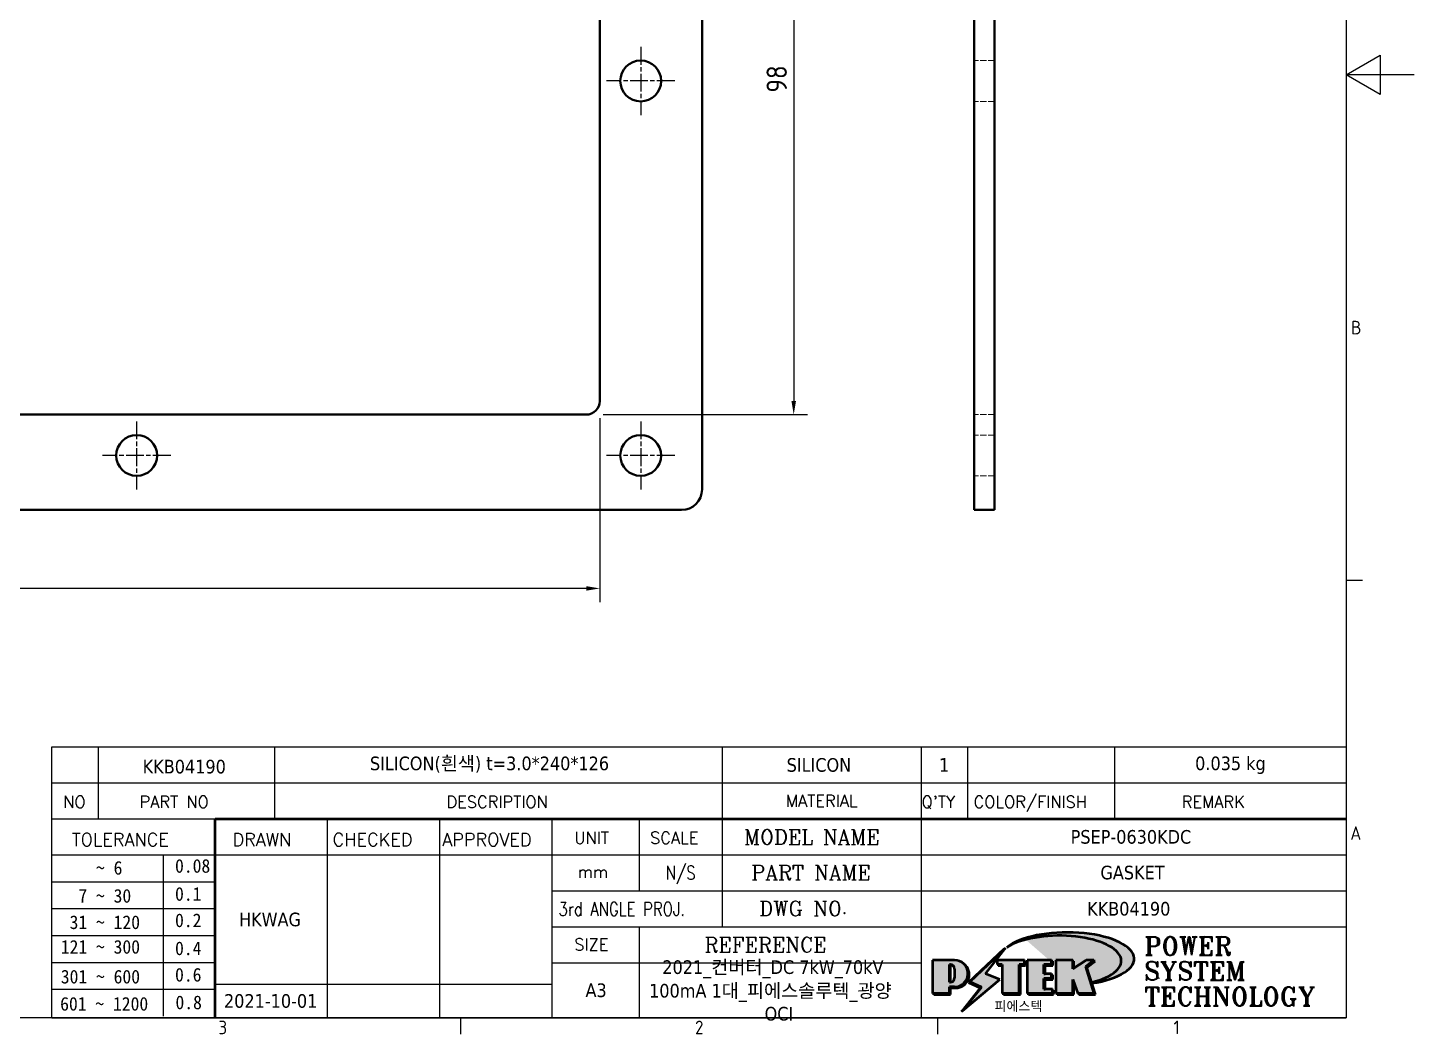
# Model space of a CAD drawing. Header units: millimetres. Extents: x 0 to 420, y 0 to 297.
# Drawn here: x 216.4 to 420, y 7.6 to 155.4 of the extents above; entities that cross this region are included whole.
import ezdxf
from ezdxf.enums import TextEntityAlignment as Align

# ---------------------------------------------------------------- set-up
doc = ezdxf.new("R2010")
doc.units = ezdxf.units.MM
doc.linetypes.add('CHAIN', pattern=[0.35429999999999995, 0.2362, -0.0295, 0.0591, -0.0295])
doc.linetypes.add('DASHED', pattern=[0.2067, 0.1654, -0.0413])
doc.layers.get('0').update_dxf_attribs({"color": 3, "lineweight": 25})
for name, color, linetype, lineweight in [('가려진 것(ISO)', 2, 'DASHED', 18), ('가시적인 것(ISO)', 3, 'Continuous', 40), ('경계(ISO)', 7, 'Continuous', 25), ('제목(ISO)', 5, 'Continuous', 50), ('중심 표식(ISO)', 1, 'Continuous', 25), ('치수(ISO)', 2, 'Continuous', 25), ('해치(ISO)', 7, 'Continuous', 18)]:
    doc.layers.add(name, color=color, linetype=linetype, lineweight=lineweight)
doc.styles.add('HAN_291', font='')
doc.styles.add('HAN_370', font='', dxfattribs={"width": 2})
doc.styles.add('RC_284', font='ROMANC.shx')
doc.styles.add('RC_287', font='ROMANC.shx')
doc.styles.add('RC_292', font='ROMANC.shx')
doc.styles.add('ROMANT_294', font='romant.shx')
doc.styles.add('문자 텍스트_PSTEK_POSCO', font='isocp.shx')
doc.styles.add('치수 텍스트_PSTEK_POSCO', font='isocp.shx')
doc.styles.add('텍스트 스타일198', font='tahoma.ttf')
doc.styles.add('텍스트 스타일333', font='ROMANC.shx', dxfattribs={"width": 0.800000011920929})
doc.styles.get('HAN_291').set_extended_font_data('GulimChe')
doc.styles.get('HAN_370').set_extended_font_data('GulimChe')
doc.dimstyles.new('치수_PSTEK_POSCO', dxfattribs={"dimtxt": 3, "dimasz": 2, "dimexe": 2, "dimexo": 2.5, "dimgap": 1, "dimtad": 1, "dimrnd": 1e-08, "dimdsep": 46, "dimtxsty": '치수 텍스트_PSTEK_POSCO', "dimcen": 0.09, "dimdle": 10, "dimclrd": 7, "dimclre": 7, "dimclrt": 2, "dimadec": 1, "dimazin": 2, "dimtfac": 1, "dimtmove": 0, "dimatfit": 3, "dimfxl": 0, "dimtolj": 1, "dimlwd": -1, "dimlwe": -1, "dimarcsym": 0})

# ---------------------------------------------------------------- blocks, each defined once
blk = doc.blocks.new('경계 Default Border')
at = {"layer": '경계(ISO)'}
for p, q in [((410, 74.25000190734863), (412.400016784668, 74.25000190734863)), ((280, 10), (280, 7.599999904632568)), ((350, 10), (350, 7.599999904632568))]:
    blk.add_line(p, q, dxfattribs=at)
at = {"layer": '경계(ISO)', "flags": 128}
for points in [[(10, 10), (10, 287.0000076293945), (410, 287.0000076293945), (410, 10), (10, 10)], [(420, 148.5000038146973), (410, 148.5000038146973), (415, 151.3867473602295), (415, 145.6132507324219), (410, 148.5000038146973)]]:
    blk.add_lwpolyline(points, dxfattribs=at)
at = {"layer": '경계(ISO)', "color": 2, "char_height": 2.000000029802322, "attachment_point": 7, "style": '문자 텍스트_PSTEK_POSCO'}
for s, insert in [('B', (410.718846771929, 110.3559296629392)), ('A', (410.6096005397006, 36.12023240455892)), ('3', (244.4456930345745, 7.580929648038)), ('2', (314.418492964537, 7.580929648038)), ('1', (384.6573774223157, 7.599999970197677))]:
    blk.add_mtext(s, dxfattribs=dict(at, insert=insert))
blk = doc.blocks.new('제목 블록 PSTEK')
for color, points in [(252, [(317.2195697678507, 17.0593801673321), (322.0326348870767, 21.62682475217465), (322.2781991042243, 21.94392121864296), (317.0471853425802, 16.97985676345368), (318.7512090904202, 16.1899260703855), (316.0018030350395, 12.71868385740789), (316.3356552234328, 13.00206718743325), (318.9235935156908, 16.2694494742633)]), (5, [(321.6183518841322, 17.4193704504104), (319.5281351041078, 18.24969419629727), (322.4505835294948, 22.02344462252142), (317.2195697678507, 17.0593801673321), (318.9235935156908, 16.2694494742633), (316.1741874603099, 12.79820726128571)]), (1, [(324.4839107253602, 19.60711530335299), (325.2419748254881, 19.60711530335299), (325.2419748254881, 20.25857663940324), (321.2266040451076, 20.25857663940324), (321.2266040451076, 19.60711530335299), (321.9846681452406, 19.60711530335299), (321.9846681452406, 15.3430047401139), (324.4839107253602, 15.3430047401139)]), (252, [(321.9846681452406, 19.60711530335299), (321.4042753185749, 19.60711530335299), (321.4042753185749, 19.45905590879572), (321.9846681452406, 19.45905590879572)]), (252, [(324.6615819988275, 19.45905590879572), (325.4196460989604, 19.45905590879572), (325.4196460989604, 20.11051724484596), (325.2419748254881, 20.11051724484596), (325.2419748254881, 19.60711530335299), (324.4839107253602, 19.60711530335299), (324.4839107253602, 15.3430047401139), (322.1623394187076, 15.3430047401139), (322.1623394187076, 15.19494534555726), (324.6615819988275, 15.19494534555726)]), (1, [(329.2277337269622, 20.25857663940324), (325.65654113025, 20.25857663940324), (325.65654113025, 15.3430047401139), (329.3580259941756, 15.3430047401139), (329.3580259941756, 15.9944660761648), (328.1137701654877, 15.9944660761648), (328.1137701654877, 17.56360607323003), (329.2277337269622, 17.56360607323003), (329.2277337269622, 18.25543873810179), (328.1137701654877, 18.25543873810179), (328.1137701654877, 19.60711530335299), (329.2277337269622, 19.60711530335299)]), (252, [(328.2914414389548, 19.45905590879572), (329.4054050004294, 19.45905590879572), (329.4054050004294, 20.11051724484596), (329.2277337269622, 20.11051724484596), (329.2277337269622, 19.60711530335299), (328.1137701654877, 19.60711530335299), (328.1137701654877, 18.25543873810179), (328.2914414389548, 18.25543873810179)]), (1, [(332.3312149849806, 20.25857663940324), (329.8592894925411, 20.25857663940324), (329.8592894925411, 15.3430047401139), (332.3312149849806, 15.3430047401139), (332.3312149849806, 17.4318630164523), (333.0701931098801, 15.3430047401139), (335.4855464857051, 15.3430047401139), (334.2514536401189, 19.30614745124769), (335.4379594596742, 20.25857663940324), (334.3071782107978, 20.25857663940324), (332.3312149849806, 18.99741471888304)]), (252, [(332.5088862584528, 20.1105172448466), (332.3312149849806, 20.1105172448466), (332.3312149849806, 18.99741471888368), (332.5088862584528, 19.11081371413894)]), (252, [(335.6156307331414, 20.11051724484596), (335.2535118015555, 20.11051724484596), (334.2514536401189, 19.30614745124769), (335.4855464857051, 15.3430047401139), (333.1954852176545, 15.3430047401139), (333.2478643833523, 15.19494534555726), (335.6632177591723, 15.19494534555726), (334.4291249135862, 19.15808805669106)]), (252, [(328.2914414389548, 17.41554667867274), (329.4054050004294, 17.41554667867274), (329.4054050004294, 18.10737934354514), (329.2277337269622, 18.10737934354514), (329.2277337269622, 17.56360607323003), (328.1137701654877, 17.56360607323003), (328.1137701654877, 15.9944660761648), (328.2914414389548, 15.9944660761648)]), (252, [(332.5088862584528, 16.92964231796647), (332.3312149849806, 17.43186301645164), (332.3312149849806, 15.3430047401139), (330.0369607660135, 15.3430047401139), (330.0369607660135, 15.19494534555726), (332.5088862584528, 15.19494534555726)]), (252, [(329.5356972676428, 15.8464066816075), (329.3580259941756, 15.8464066816075), (329.3580259941756, 15.3430047401139), (325.8342124037171, 15.3430047401139), (325.8342124037171, 15.19494534555726), (329.5356972676428, 15.19494534555726)])]:
    blk.add_hatch(color=color).paths.add_polyline_path(points)
h = blk.add_hatch(color=1)
edge = h.paths.add_edge_path(flags=0)
edge.add_line((314.2242174273352, 19.60711530335299), (314.2242174273352, 17.00126995915134))
edge.add_line((314.2242174273352, 17.00126995915134), (314.3485873187598, 17.00126995915134))
edge.add_arc((314.3485873187598, 17.6527312952023), 0.6514613360509371, 270, 360)
edge.add_line((315.0000486548106, 17.6527312952023), (315.0000486548106, 18.95565396730211))
edge.add_arc((314.3485873187598, 18.95565396730212), 0.6514613360508712, 0, 90)
edge.add_line((314.3485873187598, 19.60711530335299), (314.2242174273352, 19.60711530335299))
edge = h.paths.add_edge_path()
edge.add_arc((314.9847713324306, 18.28938669179658), 1.969189947606664, 269.9999999999959, 450)
edge.add_line((314.9847713324306, 20.25857663940318), (311.7664314776902, 20.25857663940324))
edge.add_line((311.7664314776902, 20.25857663940324), (311.7664314776902, 15.3430047401139))
edge.add_line((311.7664314776902, 15.3430047401139), (314.2242174273352, 15.3430047401139))
edge.add_line((314.2242174273352, 15.3430047401139), (314.2242174273352, 16.32019674418991))
edge.add_line((314.2242174273352, 16.32019674418991), (314.9847713324307, 16.32019674418991))
h = blk.add_hatch(color=252)
edge = h.paths.add_edge_path()
edge.add_arc((314.9847713324309, 18.28938669179657), 1.969189947606666, 270, 406.8278729790604)
edge.add_arc((315.1624426058984, 18.1413272972396), 1.969189947606962, -90, 53.560984836317004, ccw=False)
edge.add_line((315.1624426058984, 16.17213734963263), (314.4018887008024, 16.17213734963263))
edge.add_line((314.4018887008024, 16.17213734963263), (314.4018887008024, 15.19494534555726))
edge.add_line((314.4018887008024, 15.19494534555726), (311.9441027511573, 15.19494534555726))
edge.add_line((311.9441027511573, 15.19494534555726), (311.9441027511573, 15.3430047401139))
edge.add_line((311.9441027511573, 15.3430047401139), (314.2242174273352, 15.3430047401139))
edge.add_line((314.2242174273352, 15.3430047401139), (314.2242174273352, 16.32019674418991))
edge.add_line((314.2242174273352, 16.32019674418991), (314.9847713324309, 16.32019674418991))
h = blk.add_hatch(color=252)
edge = h.paths.add_edge_path()
edge.add_line((314.4018887008024, 19.45905590879572), (314.5262585922315, 19.45905590879572))
edge.add_arc((314.5262585922314, 18.80759457274939), 0.6514613360463194, 60.4189348879147, 90.00000000000318, ccw=False)
edge.add_arc((314.3485873187602, 18.95565396730057), 0.6514613360524251, 39.96992292766206, 90.00000000009999)
edge.add_line((314.3485873187591, 19.60711530335307), (314.2242174273352, 19.60711530335298))
edge.add_line((314.2242174273352, 19.60711530335299), (314.2242174273352, 17.00126995915134))
edge.add_line((314.2242174273352, 17.00126995915134), (314.3485873187591, 17.00126995915134))
edge.add_arc((314.3485873187568, 17.652731295233), 0.6514613360816299, 270.0000000002, 274.6930825552478)
edge.add_line((314.4018887008024, 17.0034541317032), (314.4018887008024, 19.45905590879572))
at = {"layer": '해치(ISO)', "true_color": 0x27d1fc}
h = blk.add_hatch(color=140, dxfattribs=at)
edge = h.paths.add_edge_path()
edge.add_ellipse((330.3660919371412, 20.15576403068321), major_axis=(9.100907360794343, 0), ratio=0.4069904968023172, start_angle=301.3098473703837, end_angle=507.7436900681698)
edge.add_ellipse((331.5340919371412, 20.4634168429492), major_axis=(-9.82350664112931, 0), ratio=0.3942600559756514, start_angle=111.51207141178469, end_angle=334.47025347086895, ccw=False)
edge.add_line((335.1363447531188, 16.8601935978785), (335.0955236905705, 16.99119398620872))
at = {"color": 180}
for p, q in [((182.475792979055, 11.79100474011392), (182.4757929790549, 51.56524660363496)), ((182.4757929790549, 51.56524660363496), (372.4757929537551, 51.56524660363496)), ((189.2651435055721, 51.56524660363496), (189.2651435055722, 41.00524660363494)), ((215.2152739891528, 41.00524660363494), (215.2152739891528, 51.56524660363496)), ((280.8758854511282, 51.56524660363496), (280.8758854511282, 41.00524660363494)), ((310.0881549537552, 51.56524660363496), (310.0881549537553, 41.00524660363494)), ((316.9044520275131, 51.56524660363496), (316.9044520275127, 41.00524660363494)), ((338.4566026226726, 51.56524660363496), (338.4566026226727, 41.00524660363494)), ((372.4757929537551, 51.56524660363496), (372.4757929537551, 11.79100474011389)), ((182.475792979055, 46.2852466036349), (372.4757929537551, 46.28524660363492)), ((182.475792979055, 41.00524660363493), (206.451475290024, 41.00524660363493)), ((222.9401812389276, 11.79100474011392), (222.9401812389276, 41.00524660363494)), ((239.4288871878316, 11.79100474011392), (239.4288871878316, 41.00524660363494)), ((255.9175931367356, 11.79100474011392), (255.9175931367356, 41.00524660363494)), ((268.6918866058747, 41.00524660363494), (268.6918866058747, 30.44524660363498)), ((280.8758854511282, 41.00524660363494), (280.8758854511282, 25.16524660363502)), ((310.088154953755, 41.00524660363494), (310.088154953755, 11.79100474011392)), ((182.475792979055, 35.72524660363497), (206.451475290024, 35.72524660363497)), ((198.8621818849491, 12.02524660363491), (198.8621818849491, 35.72524660363497)), ((206.451475290024, 35.72524660363497), (372.4757929537551, 35.72524660363497)), ((182.475792979055, 31.77524660363492), (206.451475290024, 31.77524660363492)), ((255.917593136736, 30.44524660363498), (372.4757929537552, 30.44524660363501)), ((182.475792979055, 27.82524660363487), (206.451475290024, 27.82524660363487)), ((255.9175931367359, 25.16524660363502), (372.4757929537552, 25.165246603635)), ((268.6918866058744, 25.16524660363502), (268.6918866058744, 11.79100474011392)), ((182.475792979055, 23.87524660363505), (206.451475290024, 23.87524660363505)), ((182.475792979055, 19.92524660363478), (206.451475290024, 19.92524660363478)), ((255.9175931367359, 19.88524660363481), (310.0881549537553, 19.88524660363481)), ((206.451475290024, 16.74100474011396), (255.9175931367359, 16.74100474011396)), ((182.475792979055, 15.97524660363496), (206.451475290024, 15.97524660363496)), ((182.475792979055, 11.79100474011392), (372.4757929537551, 11.79100474011389))]:
    blk.add_line(p, q, dxfattribs=at)
at = {"color": 7, "lineweight": 50}
for p, q in [((206.4514752900237, 11.79100474011392), (206.4514752900237, 41.00524660363494)), ((206.451475290024, 41.00524660363494), (372.4757929537551, 41.00524660363496))]:
    blk.add_line(p, q, dxfattribs=at)
at = {"color": 7}
for p, q in [((322.2781991042243, 21.94392121864296), (317.0471853425802, 16.97985676345368)), ((322.4505835294948, 22.02344462252142), (317.2195697678507, 17.0593801673321)), ((317.2195697678507, 17.0593801673321), (322.0326348870767, 21.62682475217465)), ((319.5281351041078, 18.24969419629727), (322.4505835294948, 22.02344462252142)), ((322.0326348870767, 21.62682475217465), (322.2781991042243, 21.94392121864296)), ((311.7664314776902, 20.25900474011391), (311.7664314776902, 15.34300474011391)), ((314.9847713324309, 20.25857663940324), (311.7664314776902, 20.25857663940324)), ((314.9847713324309, 20.25857663940324), (311.7664314776902, 20.25857663940324)), ((311.7664314776902, 20.25857663940324), (311.7664314776902, 15.3430047401139)), ((314.2242174273352, 17.00126995915134), (314.2242174273352, 19.60711530335299)), ((314.2242174273352, 19.60711530335299), (314.3485873187591, 19.60711530335299)), ((314.3485873187591, 19.60711530335299), (314.2242174273352, 19.60711530335299)), ((314.2242174273352, 19.60711530335299), (314.2242174273352, 17.00126995915134)), ((314.2242174273352, 17.00126995915134), (314.2242174273352, 19.60711530335299)), ((314.2242174273352, 19.60711530335299), (314.3485873187591, 19.60711530335299)), ((314.4018887008024, 19.45905590879572), (314.5262585922314, 19.45905590879572)), ((314.4018887008024, 17.0034541317032), (314.4018887008024, 19.45905590879572)), ((315.0000486548106, 18.95565396730275), (315.0000486548106, 17.65273129520161)), ((315.0000486548106, 18.95565396730275), (315.0000486548106, 17.65273129520161)), ((325.2419748254881, 20.25857663940324), (321.2266040451076, 20.25857663940324)), ((321.2266040451076, 20.25857663940324), (321.2266040451076, 19.60711530335299)), ((325.2419748254881, 20.25857663940324), (321.2266040451076, 20.25857663940324)), ((321.2266040451076, 20.25857663940324), (321.2266040451076, 19.60711530335299)), ((321.2266040451076, 19.60711530335299), (321.9846681452406, 19.60711530335299)), ((321.2266040451076, 19.60711530335299), (321.9846681452406, 19.60711530335299)), ((321.4042753185749, 19.60711530335299), (321.4042753185749, 19.45905590879572)), ((321.9846681452406, 19.60711530335299), (321.4042753185749, 19.60711530335299)), ((321.4042753185749, 19.45905590879572), (321.9846681452406, 19.45905590879572)), ((321.9846681452406, 19.60711530335299), (321.9846681452406, 15.3430047401139)), ((321.9846681452406, 19.45905590879572), (321.9846681452406, 19.60711530335299)), ((321.9846681452406, 19.60711530335299), (321.9846681452406, 15.3430047401139)), ((324.4839107253602, 19.60711530335299), (325.2419748254881, 19.60711530335299)), ((324.4839107253602, 15.3430047401139), (324.4839107253602, 19.60711530335299)), ((325.2419748254881, 19.60711530335299), (324.4839107253602, 19.60711530335299)), ((324.4839107253602, 19.60711530335299), (324.4839107253602, 15.3430047401139)), ((324.4839107253602, 19.60711530335299), (325.2419748254881, 19.60711530335299)), ((324.4839107253602, 15.3430047401139), (324.4839107253602, 19.60711530335299)), ((324.6615819988275, 19.45905590879572), (325.4196460989604, 19.45905590879572)), ((324.6615819988275, 15.19494534555726), (324.6615819988275, 19.45905590879572)), ((325.2419748254881, 19.60711530335299), (325.2419748254881, 20.25857663940324)), ((325.2419748254881, 19.60711530335299), (325.2419748254881, 20.25857663940324)), ((325.4196460989604, 20.11051724484596), (325.2419748254881, 20.11051724484596)), ((325.2419748254881, 20.11051724484596), (325.2419748254881, 19.60711530335299)), ((325.4196460989604, 19.45905590879572), (325.4196460989604, 20.11051724484596)), ((329.2277337269622, 20.25857663940324), (325.65654113025, 20.25857663940324)), ((325.65654113025, 20.25857663940324), (325.65654113025, 15.3430047401139)), ((325.65654113025, 20.25857663940324), (325.65654113025, 15.3430047401139)), ((329.2277337269622, 20.25857663940324), (325.65654113025, 20.25857663940324)), ((328.1137701654877, 18.25543873810179), (328.1137701654877, 19.60711530335299)), ((328.1137701654877, 19.60711530335299), (329.2277337269622, 19.60711530335299)), ((329.2277337269622, 19.60711530335299), (328.1137701654877, 19.60711530335299)), ((328.1137701654877, 19.60711530335299), (328.1137701654877, 18.25543873810179)), ((328.1137701654877, 18.25543873810179), (328.1137701654877, 19.60711530335299)), ((328.1137701654877, 19.60711530335299), (329.2277337269622, 19.60711530335299)), ((328.2914414389548, 18.25543873810179), (328.2914414389548, 19.45905590879572)), ((328.2914414389548, 19.45905590879572), (329.4054050004294, 19.45905590879572)), ((329.2277337269622, 19.60711530335299), (329.2277337269622, 20.25857663940324)), ((329.2277337269622, 19.60711530335299), (329.2277337269622, 20.25857663940324)), ((329.4054050004294, 20.11051724484596), (329.2277337269622, 20.11051724484596)), ((329.2277337269622, 20.11051724484596), (329.2277337269622, 19.60711530335299)), ((329.4054050004294, 19.45905590879572), (329.4054050004294, 20.11051724484596)), ((332.3312149849806, 20.25857663940324), (329.8592894925411, 20.25857663940324)), ((329.8592894925411, 20.25857663940324), (329.8592894925411, 15.3430047401139)), ((329.8592894925411, 20.25857663940324), (329.8592894925411, 15.3430047401139)), ((332.3312149849806, 20.25857663940324), (329.8592894925411, 20.25857663940324)), ((334.3071782107978, 20.25857663940324), (332.3312149849806, 18.99741471888304)), ((332.3312149849806, 18.99741471888304), (332.3312149849806, 20.25857663940324)), ((334.3071782107978, 20.25857663940324), (332.3312149849806, 18.99741471888304)), ((332.3312149849806, 18.99741471888304), (332.3312149849806, 20.25857663940324)), ((332.5088862584528, 20.1105172448466), (332.3312149849806, 20.1105172448466)), ((332.3312149849806, 20.1105172448466), (332.3312149849806, 18.99741471888368)), ((332.3312149849806, 18.99741471888368), (332.5088862584528, 19.11081371413894)), ((332.5088862584528, 19.11081371413894), (332.5088862584528, 20.1105172448466)), ((334.2514536401189, 19.30614745124769), (335.4379594596742, 20.25857663940324)), ((334.2514536401189, 19.30614745124769), (335.4379594596742, 20.25857663940324)), ((335.2535118015555, 20.11051724484596), (334.2514536401189, 19.30614745124769)), ((335.4855464857051, 15.3430047401139), (334.2514536401189, 19.30614745124769)), ((334.2514536401189, 19.30614745124769), (335.4855464857051, 15.3430047401139)), ((335.4855464857051, 15.3430047401139), (334.2514536401189, 19.30614745124769)), ((335.4379594596742, 20.25857663940324), (334.3071782107978, 20.25857663940324)), ((335.4379594596742, 20.25857663940324), (334.3071782107978, 20.25857663940324)), ((334.4291249135862, 19.15808805669104), (335.6156307331414, 20.11051724484596)), ((335.6632177591723, 15.19494534555726), (334.4291249135862, 19.15808805669104)), ((335.6156307331414, 20.11051724484596), (335.2535118015555, 20.11051724484596)), ((314.3485873187591, 17.00126995915134), (314.2242174273352, 17.00126995915134)), ((314.2242174273352, 17.00126995915134), (314.3485873187591, 17.00126995915134)), ((314.3485873187591, 17.00126995915134), (314.2242174273352, 17.00126995915134)), ((314.2242174273352, 16.32019674418991), (314.9847713324309, 16.32019674418991)), ((314.2242174273352, 15.3430047401139), (314.2242174273352, 16.32019674418991)), ((314.9847713324309, 16.32019674418991), (314.2242174273352, 16.32019674418991)), ((314.2242174273352, 16.32019674418991), (314.2242174273352, 15.3430047401139)), ((314.2242174273352, 16.32019674418991), (314.9847713324309, 16.32019674418991)), ((314.2242174273352, 15.3430047401139), (314.2242174273352, 16.32019674418991)), ((316.1741874603099, 12.79820726128571), (321.6183518841322, 17.4193704504104)), ((317.0471853425802, 16.97985676345368), (318.7512090904202, 16.1899260703855)), ((318.9235935156908, 16.2694494742633), (317.2195697678507, 17.0593801673321)), ((317.2195697678507, 17.0593801673321), (318.9235935156908, 16.2694494742633)), ((321.6183518841322, 17.4193704504104), (319.5281351041078, 18.24969419629727)), ((329.2277337269622, 18.25543873810179), (328.1137701654877, 18.25543873810179)), ((328.1137701654877, 18.25543873810179), (328.2914414389548, 18.25543873810179)), ((329.2277337269622, 18.25543873810179), (328.1137701654877, 18.25543873810179)), ((328.1137701654877, 17.56360607323003), (329.2277337269622, 17.56360607323003)), ((328.1137701654877, 15.9944660761648), (328.1137701654877, 17.56360607323003)), ((329.2277337269622, 17.56360607323003), (328.1137701654877, 17.56360607323003)), ((328.1137701654877, 17.56360607323003), (328.1137701654877, 15.9944660761648)), ((328.1137701654877, 17.56360607323003), (329.2277337269622, 17.56360607323003)), ((328.1137701654877, 15.9944660761648), (328.1137701654877, 17.56360607323003)), ((328.2914414389548, 15.9944660761648), (328.2914414389548, 17.41554667867274)), ((328.2914414389548, 17.41554667867274), (329.4054050004294, 17.41554667867274)), ((329.2277337269622, 17.56360607323003), (329.2277337269622, 18.25543873810179)), ((329.2277337269622, 17.56360607323003), (329.2277337269622, 18.25543873810179)), ((329.4054050004294, 18.10737934354514), (329.2277337269622, 18.10737934354514)), ((329.2277337269622, 18.10737934354514), (329.2277337269622, 17.56360607323003)), ((329.4054050004294, 17.41554667867274), (329.4054050004294, 18.10737934354514)), ((332.3312149849806, 17.4318630164523), (333.0701931098801, 15.3430047401139)), ((332.3312149849806, 15.3430047401139), (332.3312149849806, 17.4318630164523)), ((332.5088862584528, 16.92964231796647), (332.3312149849806, 17.43186301645164)), ((332.3312149849806, 17.43186301645164), (332.3312149849806, 15.3430047401139)), ((332.3312149849806, 17.4318630164523), (333.0701931098801, 15.3430047401139)), ((332.3312149849806, 15.3430047401139), (332.3312149849806, 17.4318630164523)), ((332.5088862584528, 15.19494534555726), (332.5088862584528, 16.92964231796647)), ((345.0447381189468, 17.50375595811051), (344.9867755289346, 17.689895936919)), ((311.7664314776902, 15.3430047401139), (314.2242174273352, 15.3430047401139)), ((311.7664314776902, 15.3430047401139), (314.2242174273352, 15.3430047401139)), ((314.2242174273352, 15.3430047401139), (311.9441027511573, 15.3430047401139)), ((311.9441027511573, 15.3430047401139), (311.9441027511573, 15.19494534555726)), ((311.9441027511573, 15.19494534555726), (314.4018887008024, 15.19494534555726)), ((314.4018887008024, 16.17213734963263), (315.162442605898, 16.17213734963263)), ((314.4018887008024, 15.19494534555726), (314.4018887008024, 16.17213734963263)), ((318.7512090904202, 16.1899260703855), (316.0018030350395, 12.71868385740789)), ((318.9235935156908, 16.2694494742633), (316.1741874603099, 12.79820726128571)), ((316.3356552234328, 13.00206718743325), (318.9235935156908, 16.2694494742633)), ((321.9846681452406, 15.3430047401139), (324.4839107253602, 15.3430047401139)), ((321.9846681452406, 15.3430047401139), (324.4839107253602, 15.3430047401139)), ((324.4839107253602, 15.3430047401139), (322.1623394187076, 15.3430047401139)), ((322.1623394187076, 15.3430047401139), (322.1623394187076, 15.19494534555726)), ((322.1623394187076, 15.19494534555726), (324.6615819988275, 15.19494534555726)), ((325.65654113025, 15.3430047401139), (329.3580259941756, 15.3430047401139)), ((325.65654113025, 15.3430047401139), (329.3580259941756, 15.3430047401139)), ((329.3580259941756, 15.3430047401139), (325.8342124037171, 15.3430047401139)), ((325.8342124037171, 15.3430047401139), (325.8342124037171, 15.19494534555726)), ((325.8342124037171, 15.19494534555726), (329.5356972676428, 15.19494534555726)), ((329.3580259941756, 15.9944660761648), (328.1137701654877, 15.9944660761648)), ((328.1137701654877, 15.9944660761648), (328.2914414389548, 15.9944660761648)), ((329.3580259941756, 15.9944660761648), (328.1137701654877, 15.9944660761648)), ((329.3580259941756, 15.3430047401139), (329.3580259941756, 15.9944660761648)), ((329.3580259941756, 15.3430047401139), (329.3580259941756, 15.9944660761648)), ((329.5356972676428, 15.8464066816075), (329.3580259941756, 15.8464066816075)), ((329.3580259941756, 15.8464066816075), (329.3580259941756, 15.3430047401139)), ((329.5356972676428, 15.19494534555726), (329.5356972676428, 15.8464066816075)), ((329.8592894925411, 15.3430047401139), (332.3312149849806, 15.3430047401139)), ((329.8592894925411, 15.3430047401139), (332.3312149849806, 15.3430047401139)), ((332.3312149849806, 15.3430047401139), (330.0369607660135, 15.3430047401139)), ((330.0369607660135, 15.3430047401139), (330.0369607660135, 15.19494534555726)), ((330.0369607660135, 15.19494534555726), (332.5088862584528, 15.19494534555726)), ((333.0701931098801, 15.3430047401139), (335.4855464857051, 15.3430047401139)), ((333.0701931098801, 15.3430047401139), (335.4855464857051, 15.3430047401139)), ((335.4855464857051, 15.3430047401139), (333.1954852176545, 15.3430047401139)), ((333.1954852176545, 15.3430047401139), (333.2478643833523, 15.19494534555726)), ((333.2478643833523, 15.19494534555726), (335.6632177591723, 15.19494534555726)), ((316.0018030350395, 12.71868385740789), (316.3356552234328, 13.00206718743325))]:
    blk.add_line(p, q, dxfattribs=at)
at = {"color": 5}
for p, q in [((322.4505835294948, 22.02344462252142), (317.2195697678507, 17.0593801673321)), ((319.5281351041078, 18.24969419629727), (322.4505835294948, 22.02344462252142)), ((316.1741874603099, 12.79820726128571), (321.6183518841322, 17.4193704504104)), ((317.2195697678507, 17.0593801673321), (318.9235935156908, 16.2694494742633)), ((321.6183518841322, 17.4193704504104), (319.5281351041078, 18.24969419629727)), ((318.9235935156908, 16.2694494742633), (316.1741874603099, 12.79820726128571))]:
    blk.add_line(p, q, dxfattribs=at)
at = {"color": 1}
for p, q in [((314.9847713324309, 20.25857663940324), (311.7664314776902, 20.25857663940324)), ((311.7664314776902, 20.25857663940324), (311.7664314776902, 15.3430047401139)), ((314.2242174273352, 17.00126995915134), (314.2242174273352, 19.60711530335299)), ((314.2242174273352, 19.60711530335299), (314.3485873187591, 19.60711530335299)), ((315.0000486548106, 18.95565396730275), (315.0000486548106, 17.65273129520161)), ((325.2419748254881, 20.25857663940324), (321.2266040451076, 20.25857663940324)), ((321.2266040451076, 20.25857663940324), (321.2266040451076, 19.60711530335299)), ((321.2266040451076, 19.60711530335299), (321.9846681452406, 19.60711530335299)), ((321.9846681452406, 19.60711530335299), (321.9846681452406, 15.3430047401139)), ((324.4839107253602, 19.60711530335299), (325.2419748254881, 19.60711530335299)), ((324.4839107253602, 15.3430047401139), (324.4839107253602, 19.60711530335299)), ((325.2419748254881, 19.60711530335299), (325.2419748254881, 20.25857663940324)), ((329.2277337269622, 20.25857663940324), (325.65654113025, 20.25857663940324)), ((325.65654113025, 20.25857663940324), (325.65654113025, 15.3430047401139)), ((328.1137701654877, 18.25543873810179), (328.1137701654877, 19.60711530335299)), ((328.1137701654877, 19.60711530335299), (329.2277337269622, 19.60711530335299)), ((329.2277337269622, 19.60711530335299), (329.2277337269622, 20.25857663940324)), ((332.3312149849806, 20.25857663940324), (329.8592894925411, 20.25857663940324)), ((329.8592894925411, 20.25857663940324), (329.8592894925411, 15.3430047401139)), ((334.3071782107978, 20.25857663940324), (332.3312149849806, 18.99741471888304)), ((332.3312149849806, 18.99741471888304), (332.3312149849806, 20.25857663940324)), ((334.2514536401189, 19.30614745124769), (335.4379594596742, 20.25857663940324)), ((335.4855464857051, 15.3430047401139), (334.2514536401189, 19.30614745124769)), ((335.4379594596742, 20.25857663940324), (334.3071782107978, 20.25857663940324)), ((314.3485873187591, 17.00126995915134), (314.2242174273352, 17.00126995915134)), ((314.2242174273352, 16.32019674418991), (314.9847713324309, 16.32019674418991)), ((314.2242174273352, 15.3430047401139), (314.2242174273352, 16.32019674418991)), ((329.2277337269622, 18.25543873810179), (328.1137701654877, 18.25543873810179)), ((328.1137701654877, 17.56360607323003), (329.2277337269622, 17.56360607323003)), ((328.1137701654877, 15.9944660761648), (328.1137701654877, 17.56360607323003)), ((329.2277337269622, 17.56360607323003), (329.2277337269622, 18.25543873810179)), ((332.3312149849806, 17.4318630164523), (333.0701931098801, 15.3430047401139)), ((332.3312149849806, 15.3430047401139), (332.3312149849806, 17.4318630164523)), ((311.7664314776902, 15.3430047401139), (314.2242174273352, 15.3430047401139)), ((321.9846681452406, 15.3430047401139), (324.4839107253602, 15.3430047401139)), ((325.65654113025, 15.3430047401139), (329.3580259941756, 15.3430047401139)), ((329.3580259941756, 15.9944660761648), (328.1137701654877, 15.9944660761648)), ((329.3580259941756, 15.3430047401139), (329.3580259941756, 15.9944660761648)), ((329.8592894925411, 15.3430047401139), (332.3312149849806, 15.3430047401139)), ((333.0701931098801, 15.3430047401139), (335.4855464857051, 15.3430047401139))]:
    blk.add_line(p, q, dxfattribs=at)
at = {"color": 7}
for centre, radius, start, end in [((314.3485873187598, 18.95565396730211), 0.6514613360508712, 0, 90), ((314.3485873187602, 18.95565396730057), 0.6514613360524251, 39.96992292766117, 90), ((314.3485873187598, 18.95565396730212), 0.6514613360508712, 0, 90), ((314.5262585922314, 18.80759457274939), 0.6514613360463193, 60.41893488791137, 90), ((314.9847713324309, 18.28938669179658), 1.969189947606665, 270, 90), ((314.9847713324309, 18.28938669179658), 1.969189947606665, 270, 90), ((314.9847713324307, 18.2893866917965), 1.969189947606594, 270, 46.82787297909833), ((315.1624426058984, 18.1413272972396), 1.969189947606961, 270, 53.56098483636067), ((314.3485873187597, 17.65273129520228), 0.6514613360509381, 270, 0), ((314.3485873187598, 17.6527312952023), 0.6514613360509381, 270, 0), ((314.3485873187568, 17.652731295233), 0.6514613360816299, 270, 274.6930825552478)]:
    blk.add_arc(centre, radius, start, end, dxfattribs=at)
at = {"color": 1}
for centre, radius, start, end in [((314.3485873187598, 18.95565396730211), 0.6514613360508712, 0, 90), ((314.9847713324309, 18.28938669179657), 1.969189947606665, 270, 90), ((314.3485873187598, 17.6527312952023), 0.6514613360509381, 270, 0)]:
    blk.add_arc(centre, radius, start, end, dxfattribs=at)
at = {"layer": '제목(ISO)', "lineweight": 18}
blk.add_line((182.475792979055, 35.72500474011393), (182.475792979055, 11.79100474011392), dxfattribs=at)
at = {"layer": '제목(ISO)'}
for p, q in [((322.2781991042243, 21.94392121864296), (317.0471853425802, 16.97985676345368)), ((322.4505835294948, 22.02344462252142), (317.2195697678507, 17.0593801673321)), ((317.2195697678507, 17.0593801673321), (322.0326348870767, 21.62682475217465)), ((319.5281351041078, 18.24969419629727), (322.4505835294948, 22.02344462252142)), ((322.0326348870767, 21.62682475217465), (322.2781991042243, 21.94392121864296)), ((314.9847713324306, 20.25857663940324), (311.7664314776902, 20.25857663940324)), ((311.7664314776902, 20.25857663940324), (311.7664314776902, 15.3430047401139)), ((314.2242174273352, 17.00126995915134), (314.2242174273352, 19.60711530335299)), ((314.2242174273352, 19.60711530335299), (314.3485873187598, 19.60711530335299)), ((314.3485873187591, 19.60711530335299), (314.2242174273352, 19.60711530335299)), ((314.2242174273352, 19.60711530335299), (314.2242174273352, 17.00126995915134)), ((314.4018887008024, 19.45905590879572), (314.5262585922314, 19.45905590879572)), ((314.4018887008024, 17.0034541317032), (314.4018887008024, 19.45905590879572)), ((315.0000486548106, 18.95565396730211), (315.0000486548106, 17.6527312952023)), ((325.2419748254881, 20.25857663940324), (321.2266040451076, 20.25857663940324)), ((321.2266040451076, 20.25857663940324), (321.2266040451076, 19.60711530335299)), ((321.2266040451076, 19.60711530335299), (321.9846681452406, 19.60711530335299)), ((321.9846681452406, 19.60711530335299), (321.4042753185749, 19.60711530335299)), ((321.4042753185749, 19.60711530335299), (321.4042753185749, 19.45905590879572)), ((321.4042753185749, 19.45905590879572), (321.9846681452406, 19.45905590879572)), ((321.9846681452406, 19.60711530335299), (321.9846681452406, 15.3430047401139)), ((321.9846681452406, 19.45905590879572), (321.9846681452406, 19.60711530335299)), ((324.4839107253602, 19.60711530335299), (325.2419748254881, 19.60711530335299)), ((324.4839107253602, 15.3430047401139), (324.4839107253602, 19.60711530335299)), ((325.2419748254881, 19.60711530335299), (324.4839107253602, 19.60711530335299)), ((324.4839107253602, 19.60711530335299), (324.4839107253602, 15.3430047401139)), ((324.6615819988275, 19.45905590879572), (325.4196460989604, 19.45905590879572)), ((324.6615819988275, 15.19494534555726), (324.6615819988275, 19.45905590879572)), ((325.2419748254881, 19.60711530335299), (325.2419748254881, 20.25857663940324)), ((325.4196460989604, 20.11051724484596), (325.2419748254881, 20.11051724484596)), ((325.2419748254881, 20.11051724484596), (325.2419748254881, 19.60711530335299)), ((325.4196460989604, 19.45905590879572), (325.4196460989604, 20.11051724484596)), ((329.2277337269622, 20.25857663940324), (325.65654113025, 20.25857663940324)), ((325.65654113025, 20.25857663940324), (325.65654113025, 15.3430047401139)), ((328.1137701654877, 18.25543873810179), (328.1137701654877, 19.60711530335299)), ((328.1137701654877, 19.60711530335299), (329.2277337269622, 19.60711530335299)), ((329.2277337269622, 19.60711530335299), (328.1137701654877, 19.60711530335299)), ((328.1137701654877, 19.60711530335299), (328.1137701654877, 18.25543873810179)), ((328.2914414389548, 19.45905590879572), (329.4054050004294, 19.45905590879572)), ((328.2914414389548, 18.25543873810179), (328.2914414389548, 19.45905590879572)), ((329.2277337269622, 19.60711530335299), (329.2277337269622, 20.25857663940324)), ((329.4054050004294, 20.11051724484596), (329.2277337269622, 20.11051724484596)), ((329.2277337269622, 20.11051724484596), (329.2277337269622, 19.60711530335299)), ((329.4054050004294, 19.45905590879572), (329.4054050004294, 20.11051724484596)), ((332.3312149849806, 20.25857663940324), (329.8592894925411, 20.25857663940324)), ((329.8592894925411, 20.25857663940324), (329.8592894925411, 15.3430047401139)), ((334.3071782107978, 20.25857663940324), (332.3312149849806, 18.99741471888304)), ((332.3312149849806, 18.99741471888304), (332.3312149849806, 20.25857663940324)), ((332.5088862584528, 20.1105172448466), (332.3312149849806, 20.1105172448466)), ((332.3312149849806, 20.1105172448466), (332.3312149849806, 18.99741471888368)), ((332.3312149849806, 18.99741471888368), (332.5088862584528, 19.11081371413894)), ((332.5088862584528, 19.11081371413894), (332.5088862584528, 20.1105172448466)), ((334.2514536401189, 19.30614745124769), (335.4379594596742, 20.25857663940324)), ((335.2535118015555, 20.11051724484596), (334.2514536401189, 19.30614745124769)), ((335.4855464857051, 15.3430047401139), (334.2514536401189, 19.30614745124769)), ((334.2514536401189, 19.30614745124769), (335.4855464857051, 15.3430047401139)), ((335.4379594596742, 20.25857663940324), (334.3071782107978, 20.25857663940324)), ((334.4291249135862, 19.15808805669106), (335.6156307331414, 20.11051724484596)), ((335.6632177591723, 15.19494534555726), (334.4291249135862, 19.15808805669106)), ((335.6156307331414, 20.11051724484596), (335.2535118015555, 20.11051724484596)), ((314.3485873187598, 17.00126995915134), (314.2242174273352, 17.00126995915134)), ((314.2242174273352, 17.00126995915134), (314.3485873187591, 17.00126995915134)), ((314.2242174273352, 15.3430047401139), (314.2242174273352, 16.32019674418991)), ((314.2242174273352, 16.32019674418991), (314.9847713324307, 16.32019674418991)), ((314.9847713324309, 16.32019674418991), (314.2242174273352, 16.32019674418991)), ((314.2242174273352, 16.32019674418991), (314.2242174273352, 15.3430047401139)), ((316.1741874603099, 12.79820726128571), (321.6183518841322, 17.4193704504104)), ((317.0471853425802, 16.97985676345368), (318.7512090904202, 16.1899260703855)), ((317.2195697678507, 17.0593801673321), (318.9235935156908, 16.2694494742633)), ((318.9235935156908, 16.2694494742633), (317.2195697678507, 17.0593801673321)), ((321.6183518841322, 17.4193704504104), (319.5281351041078, 18.24969419629727)), ((329.2277337269622, 18.25543873810179), (328.1137701654877, 18.25543873810179)), ((328.1137701654877, 18.25543873810179), (328.2914414389548, 18.25543873810179)), ((328.1137701654877, 15.9944660761648), (328.1137701654877, 17.56360607323003)), ((328.1137701654877, 17.56360607323003), (329.2277337269622, 17.56360607323003)), ((329.2277337269622, 17.56360607323003), (328.1137701654877, 17.56360607323003)), ((328.1137701654877, 17.56360607323003), (328.1137701654877, 15.9944660761648)), ((328.2914414389548, 17.41554667867274), (329.4054050004294, 17.41554667867274)), ((328.2914414389548, 15.9944660761648), (328.2914414389548, 17.41554667867274)), ((329.2277337269622, 17.56360607323003), (329.2277337269622, 18.25543873810179)), ((329.4054050004294, 18.10737934354514), (329.2277337269622, 18.10737934354514)), ((329.2277337269622, 18.10737934354514), (329.2277337269622, 17.56360607323003)), ((329.4054050004294, 17.41554667867274), (329.4054050004294, 18.10737934354514)), ((332.3312149849806, 15.3430047401139), (332.3312149849806, 17.4318630164523)), ((332.3312149849806, 17.4318630164523), (333.0701931098801, 15.3430047401139)), ((332.5088862584528, 16.92964231796647), (332.3312149849806, 17.43186301645164)), ((332.3312149849806, 17.43186301645164), (332.3312149849806, 15.3430047401139)), ((332.5088862584528, 15.19494534555726), (332.5088862584528, 16.92964231796647)), ((311.7664314776902, 15.3430047401139), (314.2242174273352, 15.3430047401139)), ((314.2242174273352, 15.3430047401139), (311.9441027511573, 15.3430047401139)), ((311.9441027511573, 15.3430047401139), (311.9441027511573, 15.19494534555726)), ((311.9441027511573, 15.19494534555726), (314.4018887008024, 15.19494534555726)), ((314.4018887008024, 15.19494534555726), (314.4018887008024, 16.17213734963263)), ((314.4018887008024, 16.17213734963263), (315.1624426058984, 16.17213734963263)), ((318.7512090904202, 16.1899260703855), (316.0018030350395, 12.71868385740789)), ((318.9235935156908, 16.2694494742633), (316.1741874603099, 12.79820726128571)), ((316.3356552234328, 13.00206718743325), (318.9235935156908, 16.2694494742633)), ((321.9846681452406, 15.3430047401139), (324.4839107253602, 15.3430047401139)), ((324.4839107253602, 15.3430047401139), (322.1623394187076, 15.3430047401139)), ((322.1623394187076, 15.3430047401139), (322.1623394187076, 15.19494534555726)), ((322.1623394187076, 15.19494534555726), (324.6615819988275, 15.19494534555726)), ((325.65654113025, 15.3430047401139), (329.3580259941756, 15.3430047401139)), ((329.3580259941756, 15.3430047401139), (325.8342124037171, 15.3430047401139)), ((325.8342124037171, 15.3430047401139), (325.8342124037171, 15.19494534555726)), ((325.8342124037171, 15.19494534555726), (329.5356972676428, 15.19494534555726)), ((329.3580259941756, 15.9944660761648), (328.1137701654877, 15.9944660761648)), ((328.1137701654877, 15.9944660761648), (328.2914414389548, 15.9944660761648)), ((329.3580259941756, 15.3430047401139), (329.3580259941756, 15.9944660761648)), ((329.5356972676428, 15.8464066816075), (329.3580259941756, 15.8464066816075)), ((329.3580259941756, 15.8464066816075), (329.3580259941756, 15.3430047401139)), ((329.5356972676428, 15.19494534555726), (329.5356972676428, 15.8464066816075)), ((329.8592894925411, 15.3430047401139), (332.3312149849806, 15.3430047401139)), ((332.3312149849806, 15.3430047401139), (330.0369607660135, 15.3430047401139)), ((330.0369607660135, 15.3430047401139), (330.0369607660135, 15.19494534555726)), ((330.0369607660135, 15.19494534555726), (332.5088862584528, 15.19494534555726)), ((333.0701931098801, 15.3430047401139), (335.4855464857051, 15.3430047401139)), ((335.4855464857051, 15.3430047401139), (333.1954852176545, 15.3430047401139)), ((333.1954852176545, 15.3430047401139), (333.2478643833523, 15.19494534555726)), ((333.2478643833523, 15.19494534555726), (335.6632177591723, 15.19494534555726)), ((316.0018030350395, 12.71868385740789), (316.3356552234328, 13.00206718743325))]:
    blk.add_line(p, q, dxfattribs=at)
at = {"layer": '제목(ISO)', "color": 4}
blk.add_line((335.1363447531188, 16.8601935978785), (335.0955236905705, 16.99119398620872), dxfattribs=at)
at = {"layer": '제목(ISO)'}
for centre, radius, start, end in [((314.3485873187598, 18.95565396730212), 0.6514613360508712, 0, 90), ((314.3485873187602, 18.95565396730057), 0.6514613360524251, 39.96992292766117, 90), ((314.5262585922314, 18.80759457274939), 0.6514613360463193, 60.41893488791137, 90), ((314.9847713324306, 18.28938669179658), 1.969189947606664, 46.82787297909431, 90), ((314.9847713324307, 18.2893866917965), 1.969189947606594, 270, 46.82787297909833), ((314.9847713324309, 18.28938669179657), 1.969189947606666, 270, 46.8278729790603), ((315.1624426058984, 18.1413272972396), 1.969189947606962, 270, 53.56098483631701), ((314.3485873187598, 17.6527312952023), 0.6514613360509371, 270, 0), ((314.3485873187568, 17.652731295233), 0.6514613360816299, 270, 274.6930825552478)]:
    blk.add_arc(centre, radius, start, end, dxfattribs=at)
at = {"layer": '제목(ISO)', "color": 4}
for centre, major_axis, ratio, start_param, end_param in [((331.5340919371412, 20.4634168429492), (9.82350664112931, 0), 0.3942600559756514, 5.087845455444478, 8.97919982663645), ((330.3660919371412, 20.15576403068321), (9.100907360794343, 0), 0.4069904968023172, 5.258848905294775, 8.861799147915196)]:
    blk.add_ellipse(centre, major_axis=major_axis, ratio=ratio, start_param=start_param, end_param=end_param, dxfattribs=at)
at = {"color": 2}
for s, height, style, p in [('NO', 1.742399930953979, 'RC_284', (184.135398793432, 42.62317362549192)), ('PART NO', 1.742399930953979, 'RC_284', (195.3359407378685, 42.62317362549192)), ('DESCRIPTION', 1.742399930953979, 'RC_284', (240.4025565652523, 42.62317362549192)), ("Q'TY", 1.742399930953979, 'RC_284', (310.1440786515383, 42.62317362549192)), ('COLOR/FINISH', 1.742399930953979, 'RC_284', (317.7725341324144, 42.62317362549192)), ('REMARK', 1.742399930953979, 'RC_284', (348.346649953877, 42.62317362549192)), (' TOLERANCE', 1.899999976158142, 'RC_287', (184.0872874387979, 37.00893196870329)), ('DRAWN', 1.899999976158142, 'RC_287', (208.9766620976279, 37.00893196870329)), ('CHECKED', 1.899999976158142, 'RC_287', (223.6856844514997, 37.00893196870329)), ('APPROVED', 1.899999976158142, 'RC_287', (239.7795453577791, 37.00893196870329)), ('UNIT', 1.742399930953979, 'RC_284', (259.1652673287452, 37.34317362549218)), ('SCALE', 1.742399930953979, 'RC_284', (270.2934779252897, 37.34317362549218)), ('MODEL NAME', 2.178000062704086, 'RC_292', (284.096330289083, 37.25462520371384)), ('    ~ 6', 2.000000029802322, 'HAN_291', (183.7721304966814, 32.8176515608431)), ('0.08', 2.000000029802322, 'HAN_291', (200.5467345600617, 33.09873600004101)), ('mm', 1.742399930953979, 'RC_284', (259.6505418159997, 32.3543089683787)), ('PART NAME', 2.178000062704086, 'RC_292', (285.1416959765849, 32.03045329421792)), ('  7 ~ 30', 2.000000029802322, 'HAN_291', (183.7721304966814, 28.70538114822415)), ('0.1', 2.000000029802322, 'HAN_291', (200.5467345600617, 28.98646558742206)), (' DWG NO.', 2.178000062704086, 'RC_292', (284.8124284083233, 26.75045329421772)), (' 31 ~ 120', 2.000000029802322, 'HAN_291', (183.7721304966814, 24.82628181916237)), ('0.2', 2.000000029802322, 'HAN_291', (200.5467345600617, 25.10736625836028)), ('121 ~ 300', 2.000000029802322, 'HAN_291', (183.7721304966814, 21.21401206133254)), ('0.4', 2.000000029802322, 'HAN_291', (200.5467345600617, 20.99509650053045)), ('SIZE', 1.742399930953979, 'RC_284', (259.1652673287452, 21.69497768947366)), ('REFERENCE', 2.178000062704086, 'RC_292', (278.2741065029841, 21.43214925458022)), ('301 ~ 600', 2.000000029802322, 'HAN_291', (183.7721304966814, 16.83491273227077)), ('0.6', 2.000000029802322, 'HAN_291', (200.5467345600617, 17.11599717146868)), ('601 ~ 1200', 2.000000029802322, 'HAN_291', (183.6802025156883, 12.84759660881125)), ('0.8', 2.000000029802322, 'HAN_291', (200.6097246063884, 13.05732192299702))]:
    blk.add_text(s, height=height, dxfattribs=dict(at, style=style)).set_placement(p)
at = {"color": 2, "style": 'RC_284'}
blk.add_text('MATERIAL', height=1.742399930953979, dxfattribs=at).set_placement((295.4820202024417, 43.64524660363492), align=Align.MIDDLE_CENTER)
at = {"color": 7, "style": '텍스트 스타일333', "width": 0.7999999523162842}
blk.add_text('N/S', height=2.000000029802322, dxfattribs=at).set_placement((274.7838860285014, 33.08524660363496), align=Align.MIDDLE_CENTER)
at = {"color": 2, "style": '텍스트 스타일333', "width": 0.7999999523162842}
blk.add_text('3rd ANGLE PROJ.', height=2.000000029802322, dxfattribs=at).set_placement((256.8430306642954, 26.76148381654429))
at = {"color": 7, "style": 'ROMANT_294'}
for s, p in [('POWER', (342.82727231297, 20.97115304607566)), ('SYSTEM', (342.82727231297, 17.3284636719184)), ('TECHNOLOGY', (342.82727231297, 13.57194088644453))]:
    blk.add_text(s, height=2.700000107288361, dxfattribs=at).set_placement(p)
at = {"color": 7, "insert": (320.8519732224835, 14.21236326823155), "char_height": 1.400000005960464, "attachment_point": 1, "line_spacing_factor": 0.3319999873638153, "style": 'HAN_370'}
blk.add_mtext('\\fHY견고딕|b0|i0;\\H1.4000;피에스텍', dxfattribs=at)
at = {"layer": '제목(ISO)', "color": 7, "style": '텍스트 스타일198'}
for tag, p in [('부품_번호_001', (195.7903726437438, 47.68071419841495)), ('설명_001', (229.1628865519213, 48.1538814053939)), ('재질_001', (290.3376279494859, 47.92524659519488)), ("3._Q'TY_001", (312.7051684940307, 47.92188863680521)), ('질량\\P3;_001', (350.3046145979153, 48.1643332325385)), ('1._MODEL_NAME_001', (332.0304049806628, 37.36524659519486)), ('제목_001', (336.3979558886313, 32.12268535370653)), ('부품_번호_001', (334.4496128969756, 26.80591818687283)), ('설계자_001', (209.9396160013646, 25.23446884679021)), ('프로젝트_001', (272.0818791319837, 18.23307108588011)), ('시트_크기_001', (260.807090429518, 14.83812566343425)), ('프로젝트_002', (270.1409240123173, 14.76924511056395)), ('작성_날짜_001', (207.7280646059359, 13.26600473167383)), ('프로젝트_003', (287.0958636080007, 11.39427305645042))]:
    blk.add_attdef(tag, p, '', height=2.000000029802322, dxfattribs=at)
for tag, p in [('4._COLOR', (327.6805273250926, 48.92524660363493)), ('점검자', (231.1845342133799, 26.23312567187446)), ('엔지니어링_승인자', (247.673240162284, 26.23312567187446)), ('점검_날짜', (231.1845342133799, 14.26600474011394)), ('엔지니어링_승인_날짜', (247.6732401622839, 14.26600474011394))]:
    blk.add_attdef(tag, text='', height=2.000000029802322, dxfattribs=at).set_placement(p, align=Align.MIDDLE_CENTER)
blk = doc.blocks.new('*D33')
at = {"layer": 'Defpoints', "color": 0, "transparency": 16777216}
for p in [(298.4347353165721, 196.5790657387849), (298.4347353165721, 98.57906573878493), (328.8999557650266, 98.57906573878493)]:
    blk.add_point(p, dxfattribs=at)
at = {"layer": '치수(ISO)', "color": 7, "transparency": 16777216}
for p, q in [((300.9347353165721, 196.5790657387849), (330.8999557650267, 196.5790657387849)), ((328.8999557650267, 194.5790657387849), (328.8999557650266, 100.5790657387849)), ((300.9347353165721, 98.57906573878493), (330.8999557650266, 98.57906573878493))]:
    blk.add_line(p, q, dxfattribs=at)
for points in [[(328.5666224316934, 194.5790657387849), (329.23328909836, 194.5790657387849), (328.8999557650267, 196.5790657387849)], [(328.5666224316933, 100.5790657387849), (329.2332890983599, 100.5790657387849), (328.8999557650266, 98.57906573878493)]]:
    blk.add_solid(points, dxfattribs=at)
at = {"layer": '치수(ISO)', "color": 2, "transparency": 16777216, "insert": (326.3999557650266, 145.866933704429), "char_height": 3, "attachment_point": 4, "rotation": 90, "style": '치수 텍스트_PSTEK_POSCO'}
blk.add_mtext('\\A1;98', dxfattribs=at)
blk = doc.blocks.new('*D34')
at = {"layer": 'Defpoints', "color": 0, "transparency": 16777216}
for p in [(90.43473531657213, 100.5790657387849), (300.4347353165721, 100.5790657387849), (90.43473531657213, 73.0609771216109)]:
    blk.add_point(p, dxfattribs=at)
at = {"layer": '치수(ISO)', "color": 7, "transparency": 16777216}
for p, q in [((90.43473531657213, 98.07906573878489), (90.43473531657213, 71.0609771216109)), ((300.4347353165721, 98.0790657387849), (300.4347353165721, 71.0609771216109)), ((298.4347353165721, 73.0609771216109), (92.43473531657213, 73.0609771216109))]:
    blk.add_line(p, q, dxfattribs=at)
for points in [[(92.43473531657213, 73.39431045494423), (92.43473531657213, 72.72764378827758), (90.43473531657213, 73.0609771216109)], [(298.4347353165721, 73.39431045494423), (298.4347353165721, 72.72764378827758), (300.4347353165721, 73.0609771216109)]]:
    blk.add_solid(points, dxfattribs=at)
at = {"layer": '치수(ISO)', "color": 2, "transparency": 16777216, "insert": (192.9954636630288, 75.56127239720145), "char_height": 3, "attachment_point": 4, "style": '치수 텍스트_PSTEK_POSCO'}
blk.add_mtext('\\A1;210', dxfattribs=at)

msp = doc.modelspace()

# ---------------------------------------------------------------- linework, layer by layer
at = {"layer": '가려진 것(ISO)', "ltscale": 5.713989734649658}
for p, q in [((358.3753821829044, 150.5790657387849), (355.3753821829045, 150.5790657387849)), ((358.3753821829044, 144.5790657387849), (355.3753821829045, 144.5790657387849)), ((358.3753821829021, 98.57906573878492), (355.3753821829022, 98.57906573878492)), ((358.3753821829044, 95.5790657387849), (355.3753821829045, 95.5790657387849)), ((358.3753821829044, 89.57906573878492), (355.3753821829045, 89.57906573878492))]:
    msp.add_line(p, q, dxfattribs=at)
at = {"layer": '가시적인 것(ISO)'}
for p, q in [((315.4347353165721, 87.57906573878492), (315.4347353165721, 207.5790657387849)), ((355.3753821829072, 87.57906573878492), (355.3753821829072, 207.5790657387849)), ((358.3753821829072, 207.5790657387849), (358.3753821829072, 87.57906573878492)), ((300.4347353165721, 194.5790657387849), (300.4347353165721, 100.5790657387849)), ((298.4347353165721, 98.57906573878492), (92.43473531657209, 98.57906573878489)), ((355.3753821829063, 84.5790657387849), (355.3753821829072, 87.57906573878493)), ((358.3753821829072, 87.57906573878492), (358.3753821829063, 84.5790657387849)), ((78.43473531657216, 84.57906573878488), (312.4347353165722, 84.5790657387849)), ((355.3753821829063, 84.5790657387849), (358.3753821829063, 84.5790657387849))]:
    msp.add_line(p, q, dxfattribs=at)
for centre in [(306.4347353165722, 147.5790657387849), (232.4347353165722, 92.57906573878492), (306.4347353165722, 92.57906573878492)]:
    msp.add_circle(centre, 3, dxfattribs=at)
for centre, radius, start in [((298.4347353165721, 100.5790657387849), 1.999999999999984, 270), ((312.4347353165721, 87.57906573878493), 3.000000000000024, 270.0000000000007)]:
    msp.add_arc(centre, radius, start, 0, dxfattribs=at)
at = {"layer": '중심 표식(ISO)', "linetype": 'CHAIN', "ltscale": 11.11197376251221}
for p, q in [((306.4347353165722, 152.5790657387849), (306.4347353165722, 142.5790657387849)), ((311.4347353165722, 147.5790657387849), (301.4347353165722, 147.5790657387849)), ((232.4347353165722, 97.57906573878492), (232.4347353165722, 87.57906573878492)), ((306.4347353165722, 97.57906573878492), (306.4347353165722, 87.57906573878492)), ((237.4347353165722, 92.57906573878492), (227.4347353165722, 92.57906573878492)), ((311.4347353165722, 92.57906573878492), (301.4347353165722, 92.57906573878492))]:
    msp.add_line(p, q, dxfattribs=at)

# ---------------------------------------------------------------- block references
msp.add_blockref('경계 Default Border', (0, 0))
ref = msp.add_blockref('제목 블록 PSTEK', (37.52420704624484, -1.791004740113895))
ref.add_attrib('설계자_001', 'HKWAG', (247.4638230476094, 23.44346410667632), dxfattribs={"layer": '제목(ISO)', "color": 7, "height": 2.000000029802322, "style": '텍스트 스타일198'})
ref.add_attrib('프로젝트_001', '2021_컨버터_DC 7kW_70kV', (309.6060861782285, 16.44206634576621), dxfattribs={"layer": '제목(ISO)', "color": 7, "height": 2.000000029802322, "style": '텍스트 스타일198'})
ref.add_attrib('시트_크기_001', 'A3', (298.3312974757628, 13.04712092332036), dxfattribs={"layer": '제목(ISO)', "color": 7, "height": 2.000000029802322, "style": '텍스트 스타일198'})
ref.add_attrib("3._Q'TY_001", '1', (350.2293755402756, 46.13088389669131), dxfattribs={"layer": '제목(ISO)', "color": 7, "height": 2.000000029802322, "style": '텍스트 스타일198'})
ref.add_attrib('작성_날짜_001', '2021-10-01', (245.2522716521808, 11.47499999155994), dxfattribs={"layer": '제목(ISO)', "color": 7, "height": 2.000000029802322, "style": '텍스트 스타일198'})
ref.add_attrib('재질_001', 'SILICON', (327.8618349957308, 46.13424185508099), dxfattribs={"layer": '제목(ISO)', "color": 7, "height": 2.000000029802322, "style": '텍스트 스타일198'})
ref.add_attrib('부품_번호_001', 'KKB04190', (371.9738199432204, 25.01491344675893), dxfattribs={"layer": '제목(ISO)', "color": 7, "height": 2.000000029802322, "style": '텍스트 스타일198'})
ref.add_attrib('1._MODEL_NAME_001', 'PSEP-0630KDC', (369.5546120269076, 35.57424185508097), dxfattribs={"layer": '제목(ISO)', "color": 7, "height": 2.000000029802322, "style": '텍스트 스타일198'})
ref.add_attrib('질량\\P3;_001', '0.035 kg', (387.8288216441601, 46.3733284924246), dxfattribs={"layer": '제목(ISO)', "color": 7, "height": 2.000000029802322, "style": '텍스트 스타일198'})
ref.add_attrib('설명_001', 'SILICON(흰색) t=3.0*240*126', (266.6870935981662, 46.36287666528001), dxfattribs={"layer": '제목(ISO)', "color": 7, "height": 2.000000029802322, "style": '텍스트 스타일198'})
ref.add_attrib('부품_번호_001', 'KKB04190', (233.3145796899886, 45.88970945830106), dxfattribs={"layer": '제목(ISO)', "color": 7, "height": 2.000000029802322, "style": '텍스트 스타일198'})
ref.add_attrib('제목_001', 'GASKET', (373.9221629348762, 30.33168061359263), dxfattribs={"layer": '제목(ISO)', "color": 7, "height": 2.000000029802322, "style": '텍스트 스타일198'})
ref.add_attrib('프로젝트_002', '100mA 1대_피에스솔루텍_광양', (307.6651310585621, 12.97824037045006), dxfattribs={"layer": '제목(ISO)', "color": 7, "height": 2.000000029802322, "style": '텍스트 스타일198'})
ref.add_attrib('프로젝트_003', 'OCI', (324.6200706542455, 9.603268316336528), dxfattribs={"layer": '제목(ISO)', "color": 7, "height": 2.000000029802322, "style": '텍스트 스타일198'})

# ---------------------------------------------------------------- dimensions: what is measured, and where the dimension line sits
at = {"layer": '치수(ISO)', "color": 7}
for base, p1, p2, angle, picture, middle in [((328.8999557650266, 98.57906573878493), (298.4347353165721, 196.5790657387849), (298.4347353165721, 98.57906573878493), 270, '*D33', (328.8999557650266, 147.5790657387849)), ((90.43473531657213, 73.0609771216109), (300.4347353165721, 100.5790657387849), (90.43473531657213, 100.5790657387849), 180, '*D34', (195.4347353165721, 73.0609771216109))]:
    dim = msp.add_linear_dim(base=base, p1=p1, p2=p2, angle=angle, dimstyle='치수_PSTEK_POSCO', override={"dimdec": 2, "dimtp": 0, "dimtm": -0, "dimtdec": 2, "dimtofl": 0, "dimatfit": 1}, dxfattribs=at)
    dim.commit()
    dim.dimension.update_dxf_attribs({"geometry": picture, "text_midpoint": middle, "dimtype": 160})

doc.saveas('drawing.dxf')
